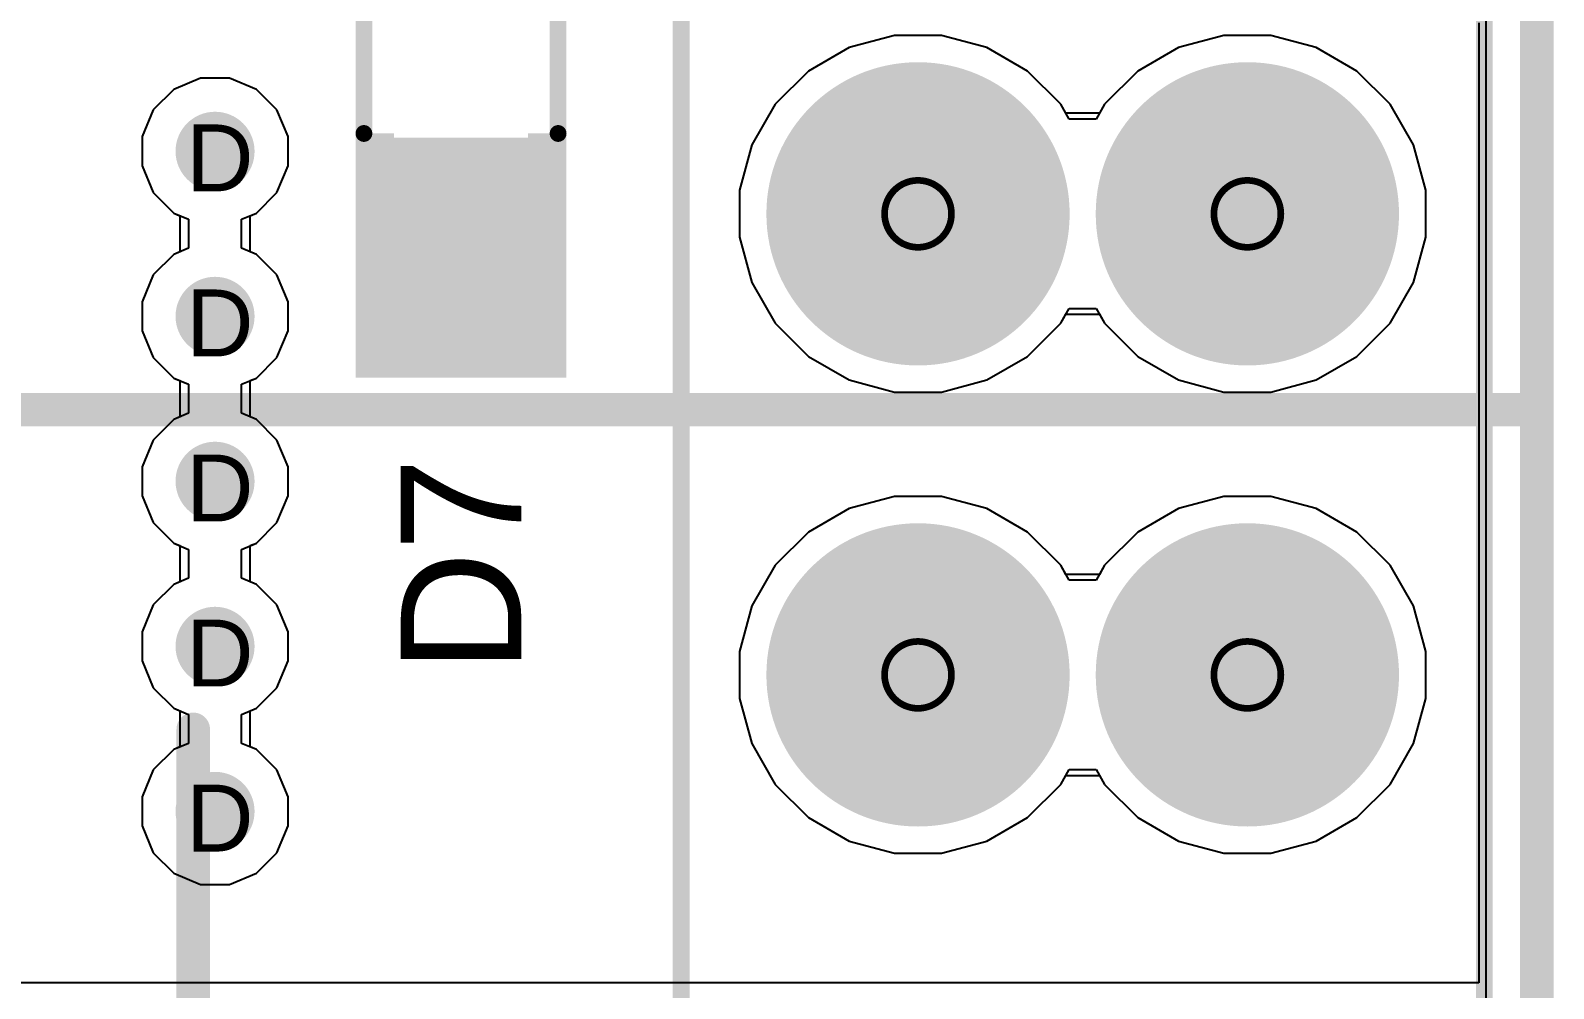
# Model space of a CAD drawing. Header units: inches. Extents: x -11 to 5428, y 0 to 5423.
# Drawn here: x 332.57 to 344.13, y 50.6 to 57.88 of the extents above; entities that cross this region are included whole.
import ezdxf

# ---------------------------------------------------------------- set-up
doc = ezdxf.new("R2010")
doc.units = ezdxf.units.IN
for name, color, linetype in [('Board Outline', 216, 'Continuous'), ('Bottom Layer', 5, 'Continuous'), ('Bottom Solder', 6, 'Continuous'), ('Dimension', 6, 'Continuous'), ('Drill Drawing', 1, 'Continuous'), ('GND', 16, 'Continuous'), ('Multi-Layer', 9, 'Continuous'), ('Pad Holes', 156, 'Continuous'), ('PWR', 76, 'Continuous'), ('Top Layer', 1, 'Continuous'), ('Top Overlay', 2, 'Continuous'), ('Top Paste', 8, 'Continuous'), ('Top Solder', 216, 'Continuous'), ('Via Holes', 16, 'Continuous')]:
    doc.layers.add(name, color=color, linetype=linetype)
doc.styles.add('Arial', font='', dxfattribs={"height": 0.2})
doc.styles.get('Arial').set_extended_font_data('Arial')

# ---------------------------------------------------------------- blocks, each defined once
blk = doc.blocks.new('178_6165_0002_591')
at = {"layer": 'Bottom Layer'}
h = blk.add_hatch(color=5, dxfattribs=at)
edge = h.paths.add_edge_path()
edge.add_arc((2.9, 1.25), 1.1, 0, 360)
h = blk.add_hatch(color=5, dxfattribs=at)
edge = h.paths.add_edge_path()
edge.add_arc((6.4, 1.25), 1.1, 0, 360)
h = blk.add_hatch(color=5, dxfattribs=at)
edge = h.paths.add_edge_path()
edge.add_arc((2.9, -1.25), 1.1, 0, 360)
h = blk.add_hatch(color=5, dxfattribs=at)
edge = h.paths.add_edge_path()
edge.add_arc((6.4, -1.25), 1.1, 0, 360)
at = {"layer": 'Bottom Solder'}
h = blk.add_hatch(color=6, dxfattribs=at)
edge = h.paths.add_edge_path()
edge.add_arc((2.9, 1.25), 1.151, 0, 360)
h = blk.add_hatch(color=6, dxfattribs=at)
edge = h.paths.add_edge_path()
edge.add_arc((6.4, 1.25), 1.151, 0, 360)
h = blk.add_hatch(color=6, dxfattribs=at)
edge = h.paths.add_edge_path()
edge.add_arc((2.9, -1.25), 1.151, 0, 360)
h = blk.add_hatch(color=6, dxfattribs=at)
edge = h.paths.add_edge_path()
edge.add_arc((6.4, -1.25), 1.151, 0, 360)
at = {"layer": 'GND'}
h = blk.add_hatch(color=16, dxfattribs=at)
edge = h.paths.add_edge_path()
edge.add_arc((2.9, 1.25), 1.1, 0, 360)
h = blk.add_hatch(color=16, dxfattribs=at)
edge = h.paths.add_edge_path()
edge.add_arc((6.4, 1.25), 1.1, 0, 360)
h = blk.add_hatch(color=16, dxfattribs=at)
edge = h.paths.add_edge_path()
edge.add_arc((2.9, -1.25), 1.1, 0, 360)
h = blk.add_hatch(color=16, dxfattribs=at)
edge = h.paths.add_edge_path()
edge.add_arc((6.4, -1.25), 1.1, 0, 360)
at = {"layer": 'Multi-Layer'}
h = blk.add_hatch(color=9, dxfattribs=at)
edge = h.paths.add_edge_path()
edge.add_arc((2.9, 1.25), 1.1, 0, 360)
h = blk.add_hatch(color=9, dxfattribs=at)
edge = h.paths.add_edge_path()
edge.add_arc((6.4, 1.25), 1.1, 0, 360)
h = blk.add_hatch(color=9, dxfattribs=at)
edge = h.paths.add_edge_path()
edge.add_arc((2.9, -1.25), 1.1, 0, 360)
h = blk.add_hatch(color=9, dxfattribs=at)
edge = h.paths.add_edge_path()
edge.add_arc((6.4, -1.25), 1.1, 0, 360)
at = {"layer": 'Pad Holes'}
h = blk.add_hatch(color=7, dxfattribs=at)
edge = h.paths.add_edge_path()
edge.add_arc((2.9, 1.25), 0.75, 0, 360)
h = blk.add_hatch(color=7, dxfattribs=at)
edge = h.paths.add_edge_path()
edge.add_arc((6.4, 1.25), 0.75, 0, 360)
h = blk.add_hatch(color=7, dxfattribs=at)
edge = h.paths.add_edge_path()
edge.add_arc((2.9, -1.25), 0.75, 0, 360)
h = blk.add_hatch(color=7, dxfattribs=at)
edge = h.paths.add_edge_path()
edge.add_arc((6.4, -1.25), 0.75, 0, 360)
at = {"layer": 'PWR'}
h = blk.add_hatch(color=76, dxfattribs=at)
edge = h.paths.add_edge_path()
edge.add_arc((2.9, 1.25), 1.1, 0, 360)
h = blk.add_hatch(color=76, dxfattribs=at)
edge = h.paths.add_edge_path()
edge.add_arc((6.4, 1.25), 1.1, 0, 360)
h = blk.add_hatch(color=76, dxfattribs=at)
edge = h.paths.add_edge_path()
edge.add_arc((2.9, -1.25), 1.1, 0, 360)
h = blk.add_hatch(color=76, dxfattribs=at)
edge = h.paths.add_edge_path()
edge.add_arc((6.4, -1.25), 1.1, 0, 360)
at = {"layer": 'Top Layer'}
h = blk.add_hatch(color=1, dxfattribs=at)
edge = h.paths.add_edge_path()
edge.add_arc((2.9, 1.25), 1.1, 0, 360)
h = blk.add_hatch(color=1, dxfattribs=at)
edge = h.paths.add_edge_path()
edge.add_arc((6.4, 1.25), 1.1, 0, 360)
h = blk.add_hatch(color=1, dxfattribs=at)
edge = h.paths.add_edge_path()
edge.add_arc((2.9, -1.25), 1.1, 0, 360)
h = blk.add_hatch(color=1, dxfattribs=at)
edge = h.paths.add_edge_path()
edge.add_arc((6.4, -1.25), 1.1, 0, 360)
at = {"layer": 'Top Solder'}
h = blk.add_hatch(color=216, dxfattribs=at)
edge = h.paths.add_edge_path()
edge.add_arc((2.9, 1.25), 1.151, 0, 360)
h = blk.add_hatch(color=216, dxfattribs=at)
edge = h.paths.add_edge_path()
edge.add_arc((6.4, 1.25), 1.151, 0, 360)
h = blk.add_hatch(color=216, dxfattribs=at)
edge = h.paths.add_edge_path()
edge.add_arc((2.9, -1.25), 1.151, 0, 360)
h = blk.add_hatch(color=216, dxfattribs=at)
edge = h.paths.add_edge_path()
edge.add_arc((6.4, -1.25), 1.151, 0, 360)
at = {"layer": 'Top Overlay'}
for points in [[(10.033, 3.048, 0.127, 0.127, 0), (-10.033, 3.048, 0.127, 0.127, 0)], [(10.033, -3.048, 0.127, 0.127, 0), (-10.033, -3.048, 0.127, 0.127, 0)]]:
    blk.add_lwpolyline(points, format="xyseb", dxfattribs=at)
blk = doc.blocks.new('SOD_123_602')
at = {"layer": 'Top Layer'}
for points in [[(-1.1, 0.45), (-1.1, -0.45), (-2.05, -0.45), (-2.05, 0.45)], [(2.05, 0.45), (2.05, -0.45), (1.1, -0.45), (1.1, 0.45)]]:
    blk.add_hatch(color=1, dxfattribs=at).paths.add_polyline_path(points)
at = {"layer": 'Top Overlay'}
for points in [[(0.965, 0.508), (2.819, 0.508), (2.819, 0.8), (0.965, 0.8)], [(2.12, -0.787), (2.819, -0.787), (2.819, 0.788), (2.12, 0.788)], [(0.965, -0.8), (2.819, -0.8), (2.819, -0.508), (0.965, -0.508)]]:
    blk.add_hatch(color=2, dxfattribs=at).paths.add_polyline_path(points)
at = {"layer": 'Top Paste'}
for points in [[(-1.1, 0.45), (-1.1, -0.45), (-2.05, -0.45), (-2.05, 0.45)], [(2.05, 0.45), (2.05, -0.45), (1.1, -0.45), (1.1, 0.45)]]:
    blk.add_hatch(color=8, dxfattribs=at).paths.add_polyline_path(points)
at = {"layer": 'Top Solder'}
for points in [[(-0.998, 0.552), (-0.998, -0.552), (-2.152, -0.552), (-2.152, 0.552)], [(2.152, 0.552), (2.152, -0.552), (0.998, -0.552), (0.998, 0.552)]]:
    blk.add_hatch(color=216, dxfattribs=at).paths.add_polyline_path(points)
at = {"layer": 'Top Overlay'}
for points in [[(0.965, 0.737, 0.127, 0.127, 0), (-1.372, 0.737, 0.127, 0.127, 0)], [(-1.372, 0.584, 0.127, 0.127, 0), (-1.372, 0.737, 0.127, 0.127, 0)], [(-1.372, -0.737, 0.127, 0.127, 0), (-1.372, -0.584, 0.127, 0.127, 0)], [(0.965, -0.737, 0.127, 0.127, 0), (-1.372, -0.737, 0.127, 0.127, 0)]]:
    blk.add_lwpolyline(points, format="xyseb", dxfattribs=at)
for points in [[(-1.403, 0.737, 0.0635, 0.0635, 1), (-1.34, 0.737, 0.0635, 0.0635, 1)], [(-1.403, 0.737, 0.0635, 0.0635, 1), (-1.34, 0.737, 0.0635, 0.0635, 1)], [(0.933, 0.737, 0.0635, 0.0635, 1), (0.997, 0.737, 0.0635, 0.0635, 1)], [(-1.403, 0.584, 0.0635, 0.0635, 1), (-1.34, 0.584, 0.0635, 0.0635, 1)], [(-1.403, -0.584, 0.0635, 0.0635, 1), (-1.34, -0.584, 0.0635, 0.0635, 1)], [(-1.403, -0.737, 0.0635, 0.0635, 1), (-1.34, -0.737, 0.0635, 0.0635, 1)], [(-1.403, -0.737, 0.0635, 0.0635, 1), (-1.34, -0.737, 0.0635, 0.0635, 1)], [(0.933, -0.737, 0.0635, 0.0635, 1), (0.997, -0.737, 0.0635, 0.0635, 1)]]:
    blk.add_lwpolyline(points, format="xyseb", close=True, dxfattribs=at)

msp = doc.modelspace()

# ---------------------------------------------------------------- hatches: boundary and pattern name
at = {"layer": 'Bottom Layer'}
h = msp.add_hatch(color=5, dxfattribs=at)
edge = h.paths.add_edge_path()
edge.add_arc((333.967, 56.961), 0.3, 0, 360)
h = msp.add_hatch(color=5, dxfattribs=at)
edge = h.paths.add_edge_path()
edge.add_arc((333.967, 55.708), 0.3, 0, 360)
h = msp.add_hatch(color=5, dxfattribs=at)
edge = h.paths.add_edge_path()
edge.add_arc((333.967, 54.456), 0.3, 0, 360)
h = msp.add_hatch(color=5, dxfattribs=at)
edge = h.paths.add_edge_path()
edge.add_arc((333.967, 53.203), 0.3, 0, 360)
h = msp.add_hatch(color=5, dxfattribs=at)
edge = h.paths.add_edge_path()
edge.add_arc((333.967, 51.95), 0.3, 0, 360)
at = {"layer": 'GND'}
h = msp.add_hatch(color=16, dxfattribs=at)
edge = h.paths.add_edge_path()
edge.add_arc((333.967, 56.961), 0.3, 0, 360)
h = msp.add_hatch(color=16, dxfattribs=at)
edge = h.paths.add_edge_path()
edge.add_arc((333.967, 55.708), 0.3, 0, 360)
h = msp.add_hatch(color=16, dxfattribs=at)
edge = h.paths.add_edge_path()
edge.add_arc((333.967, 54.456), 0.3, 0, 360)
h = msp.add_hatch(color=16, dxfattribs=at)
edge = h.paths.add_edge_path()
edge.add_arc((333.967, 53.203), 0.3, 0, 360)
h = msp.add_hatch(color=16, dxfattribs=at)
edge = h.paths.add_edge_path()
edge.add_arc((333.967, 51.95), 0.3, 0, 360)
at = {"layer": 'PWR'}
h = msp.add_hatch(color=76, dxfattribs=at)
edge = h.paths.add_edge_path()
edge.add_arc((333.967, 56.961), 0.3, 0, 360)
h = msp.add_hatch(color=76, dxfattribs=at)
edge = h.paths.add_edge_path()
edge.add_arc((333.967, 55.708), 0.3, 0, 360)
h = msp.add_hatch(color=76, dxfattribs=at)
edge = h.paths.add_edge_path()
edge.add_arc((333.967, 54.456), 0.3, 0, 360)
h = msp.add_hatch(color=76, dxfattribs=at)
edge = h.paths.add_edge_path()
edge.add_arc((333.967, 53.203), 0.3, 0, 360)
h = msp.add_hatch(color=76, dxfattribs=at)
edge = h.paths.add_edge_path()
edge.add_arc((333.967, 51.95), 0.3, 0, 360)
at = {"layer": 'Top Layer'}
h = msp.add_hatch(color=1, dxfattribs=at)
edge = h.paths.add_edge_path()
edge.add_arc((333.967, 56.961), 0.3, 0, 360)
h = msp.add_hatch(color=1, dxfattribs=at)
edge = h.paths.add_edge_path()
edge.add_arc((333.967, 55.708), 0.3, 0, 360)
h = msp.add_hatch(color=1, dxfattribs=at)
edge = h.paths.add_edge_path()
edge.add_arc((333.967, 54.456), 0.3, 0, 360)
h = msp.add_hatch(color=1, dxfattribs=at)
edge = h.paths.add_edge_path()
edge.add_arc((333.967, 53.203), 0.3, 0, 360)
h = msp.add_hatch(color=1, dxfattribs=at)
edge = h.paths.add_edge_path()
edge.add_arc((333.967, 51.95), 0.3, 0, 360)
at = {"layer": 'Via Holes'}
h = msp.add_hatch(color=7, dxfattribs=at)
edge = h.paths.add_edge_path()
edge.add_arc((333.967, 56.961), 0.15, 0, 360)
h = msp.add_hatch(color=7, dxfattribs=at)
edge = h.paths.add_edge_path()
edge.add_arc((333.967, 55.708), 0.15, 0, 360)
h = msp.add_hatch(color=7, dxfattribs=at)
edge = h.paths.add_edge_path()
edge.add_arc((333.967, 54.456), 0.15, 0, 360)
h = msp.add_hatch(color=7, dxfattribs=at)
edge = h.paths.add_edge_path()
edge.add_arc((333.967, 53.203), 0.15, 0, 360)
h = msp.add_hatch(color=7, dxfattribs=at)
edge = h.paths.add_edge_path()
edge.add_arc((333.967, 51.95), 0.15, 0, 360)

# ---------------------------------------------------------------- linework, layer by layer
at = {"layer": 'Board Outline'}
msp.add_lwpolyline([(344, 0, 0.254, 0.254, 0), (344, 110, 0.254, 0.254, 0)], format="xyseb", dxfattribs=at)
at = {"layer": 'Bottom Layer'}
for p, q in [((343.612, 100.285), (343.612, 9.715)), ((339.125, 57.84), (338.78, 57.748)), ((339.481, 57.84), (339.125, 57.84)), ((339.825, 57.748), (339.481, 57.84)), ((341.625, 57.84), (341.28, 57.748)), ((341.981, 57.84), (341.625, 57.84)), ((342.326, 57.748), (341.981, 57.84)), ((338.78, 57.748), (338.471, 57.57)), ((340.134, 57.57), (339.825, 57.748)), ((341.28, 57.748), (340.972, 57.57)), ((342.634, 57.57), (342.326, 57.748)), ((333.857, 57.515), (333.653, 57.431)), ((334.077, 57.515), (333.857, 57.515)), ((334.281, 57.431), (334.077, 57.515)), ((338.471, 57.57), (338.219, 57.318)), ((340.386, 57.318), (340.134, 57.57)), ((340.972, 57.57), (340.719, 57.318)), ((342.886, 57.318), (342.634, 57.57)), ((333.653, 57.431), (333.498, 57.275)), ((334.437, 57.275), (334.281, 57.431)), ((333.498, 57.275), (333.413, 57.072)), ((334.521, 57.072), (334.437, 57.275)), ((338.219, 57.318), (338.041, 57.009)), ((340.451, 57.205), (340.386, 57.318)), ((340.719, 57.318), (340.654, 57.205)), ((343.065, 57.009), (342.886, 57.318)), ((340.654, 57.205), (340.451, 57.205)), ((333.413, 57.072), (333.413, 56.851)), ((334.521, 56.851), (334.521, 57.072)), ((338.041, 57.009), (337.949, 56.665)), ((343.157, 56.665), (343.065, 57.009)), ((333.413, 56.851), (333.498, 56.647)), ((334.437, 56.647), (334.521, 56.851)), ((337.949, 56.665), (337.949, 56.308)), ((343.157, 56.308), (343.157, 56.665)), ((333.498, 56.647), (333.653, 56.492)), ((334.281, 56.492), (334.437, 56.647)), ((333.653, 56.492), (333.766, 56.445)), ((333.766, 56.445), (333.766, 56.225)), ((334.168, 56.445), (334.281, 56.492)), ((334.168, 56.225), (334.168, 56.445)), ((337.949, 56.308), (338.041, 55.964)), ((343.065, 55.964), (343.157, 56.308)), ((333.766, 56.225), (333.653, 56.178)), ((334.281, 56.178), (334.168, 56.225)), ((333.653, 56.178), (333.498, 56.022)), ((334.437, 56.022), (334.281, 56.178)), ((333.498, 56.022), (333.413, 55.819)), ((334.521, 55.819), (334.437, 56.022)), ((338.041, 55.964), (338.219, 55.655)), ((342.886, 55.655), (343.065, 55.964)), ((333.413, 55.819), (333.413, 55.598)), ((334.521, 55.598), (334.521, 55.819)), ((340.386, 55.655), (340.451, 55.768)), ((340.451, 55.768), (340.654, 55.768)), ((340.654, 55.768), (340.719, 55.655)), ((338.219, 55.655), (338.471, 55.403)), ((340.134, 55.403), (340.386, 55.655)), ((340.719, 55.655), (340.972, 55.403)), ((342.634, 55.403), (342.886, 55.655)), ((333.413, 55.598), (333.498, 55.395)), ((334.437, 55.395), (334.521, 55.598)), ((333.498, 55.395), (333.653, 55.239)), ((334.281, 55.239), (334.437, 55.395)), ((338.471, 55.403), (338.78, 55.225)), ((339.825, 55.225), (340.134, 55.403)), ((340.972, 55.403), (341.28, 55.225)), ((342.326, 55.225), (342.634, 55.403)), ((333.653, 55.239), (333.766, 55.192)), ((333.766, 55.192), (333.766, 54.972)), ((334.168, 55.192), (334.281, 55.239)), ((334.168, 54.972), (334.168, 55.192)), ((338.78, 55.225), (339.125, 55.132)), ((339.481, 55.132), (339.825, 55.225)), ((341.28, 55.225), (341.625, 55.132)), ((341.981, 55.132), (342.326, 55.225)), ((339.125, 55.132), (339.481, 55.132)), ((341.625, 55.132), (341.981, 55.132)), ((333.653, 54.925), (333.498, 54.769)), ((333.766, 54.972), (333.653, 54.925)), ((334.281, 54.925), (334.168, 54.972)), ((334.437, 54.769), (334.281, 54.925)), ((333.498, 54.769), (333.413, 54.566)), ((334.521, 54.566), (334.437, 54.769)), ((333.413, 54.566), (333.413, 54.345)), ((334.521, 54.345), (334.521, 54.566)), ((333.413, 54.345), (333.498, 54.142)), ((334.437, 54.142), (334.521, 54.345)), ((339.125, 54.34), (338.78, 54.248)), ((339.481, 54.34), (339.125, 54.34)), ((339.825, 54.248), (339.481, 54.34)), ((341.625, 54.34), (341.28, 54.248)), ((341.981, 54.34), (341.625, 54.34)), ((342.326, 54.248), (341.981, 54.34)), ((338.78, 54.248), (338.471, 54.07)), ((340.134, 54.07), (339.825, 54.248)), ((341.28, 54.248), (340.972, 54.07)), ((342.634, 54.07), (342.326, 54.248)), ((333.498, 54.142), (333.653, 53.986)), ((334.281, 53.986), (334.437, 54.142)), ((338.471, 54.07), (338.219, 53.818)), ((340.386, 53.818), (340.134, 54.07)), ((340.972, 54.07), (340.719, 53.818)), ((342.886, 53.818), (342.634, 54.07)), ((333.653, 53.986), (333.766, 53.939)), ((333.766, 53.939), (333.766, 53.719)), ((334.168, 53.939), (334.281, 53.986)), ((334.168, 53.719), (334.168, 53.939)), ((338.219, 53.818), (338.041, 53.509)), ((340.451, 53.705), (340.386, 53.818)), ((340.719, 53.818), (340.654, 53.705)), ((343.065, 53.509), (342.886, 53.818)), ((333.653, 53.673), (333.498, 53.517)), ((333.766, 53.719), (333.653, 53.673)), ((334.281, 53.673), (334.168, 53.719)), ((334.437, 53.517), (334.281, 53.673)), ((340.654, 53.705), (340.451, 53.705)), ((333.498, 53.517), (333.413, 53.313)), ((334.521, 53.313), (334.437, 53.517)), ((338.041, 53.509), (337.949, 53.164)), ((343.157, 53.164), (343.065, 53.509)), ((333.413, 53.313), (333.413, 53.093)), ((334.521, 53.093), (334.521, 53.313)), ((333.413, 53.093), (333.498, 52.889)), ((334.437, 52.889), (334.521, 53.093)), ((337.949, 53.164), (337.949, 52.808)), ((343.157, 52.808), (343.157, 53.164)), ((333.498, 52.889), (333.653, 52.733)), ((334.281, 52.733), (334.437, 52.889)), ((333.653, 52.733), (333.766, 52.686)), ((334.168, 52.686), (334.281, 52.733)), ((337.949, 52.808), (338.041, 52.464)), ((343.065, 52.464), (343.157, 52.808)), ((333.766, 52.686), (333.766, 52.466)), ((334.168, 52.466), (334.168, 52.686)), ((333.653, 52.42), (333.498, 52.264)), ((333.766, 52.466), (333.653, 52.42)), ((334.281, 52.42), (334.168, 52.466)), ((334.437, 52.264), (334.281, 52.42)), ((338.041, 52.464), (338.219, 52.155)), ((342.886, 52.155), (343.065, 52.464)), ((333.498, 52.264), (333.413, 52.06)), ((334.521, 52.06), (334.437, 52.264)), ((340.386, 52.155), (340.451, 52.267)), ((340.451, 52.267), (340.654, 52.267)), ((340.654, 52.267), (340.719, 52.155)), ((338.219, 52.155), (338.471, 51.903)), ((340.134, 51.903), (340.386, 52.155)), ((340.719, 52.155), (340.972, 51.903)), ((342.634, 51.903), (342.886, 52.155)), ((333.413, 52.06), (333.413, 51.84)), ((334.521, 51.84), (334.521, 52.06)), ((333.413, 51.84), (333.498, 51.636)), ((334.437, 51.636), (334.521, 51.84)), ((338.471, 51.903), (338.78, 51.724)), ((339.825, 51.724), (340.134, 51.903)), ((340.972, 51.903), (341.28, 51.724)), ((342.326, 51.724), (342.634, 51.903)), ((338.78, 51.724), (339.125, 51.632)), ((339.481, 51.632), (339.825, 51.724)), ((341.28, 51.724), (341.625, 51.632)), ((341.981, 51.632), (342.326, 51.724)), ((333.498, 51.636), (333.653, 51.48)), ((334.281, 51.48), (334.437, 51.636)), ((339.125, 51.632), (339.481, 51.632)), ((341.625, 51.632), (341.981, 51.632)), ((333.653, 51.48), (333.857, 51.396)), ((334.077, 51.396), (334.281, 51.48)), ((333.857, 51.396), (334.077, 51.396))]:
    msp.add_line(p, q, dxfattribs=at)
at = {"layer": 'Dimension'}
msp.add_lwpolyline([(0, 55, 0.254, 0.254, 0), (344, 55, 0.254, 0.254, 0)], format="xyseb", dxfattribs=at)
msp.add_lwpolyline([(343.937, 55, 0.127, 0.127, 1), (344.064, 55, 0.127, 0.127, 1)], format="xyseb", close=True, dxfattribs=at)
at = {"layer": 'Drill Drawing'}
for points in [[(339.557, 56.486, 0.0508, 0.0508, 1), (339.049, 56.486, 0.0508, 0.0508, 1)], [(342.057, 56.486, 0.0508, 0.0508, 1), (341.549, 56.486, 0.0508, 0.0508, 1)], [(339.036, 56.486, 0.0254, 0.0254, 1), (339.061, 56.486, 0.0254, 0.0254, 1)], [(339.544, 56.486, 0.0254, 0.0254, 1), (339.569, 56.486, 0.0254, 0.0254, 1)], [(341.536, 56.486, 0.0254, 0.0254, 1), (341.562, 56.486, 0.0254, 0.0254, 1)], [(342.044, 56.486, 0.0254, 0.0254, 1), (342.07, 56.486, 0.0254, 0.0254, 1)], [(339.557, 52.986, 0.0508, 0.0508, 1), (339.049, 52.986, 0.0508, 0.0508, 1)], [(342.057, 52.986, 0.0508, 0.0508, 1), (341.549, 52.986, 0.0508, 0.0508, 1)], [(339.036, 52.986, 0.0254, 0.0254, 1), (339.061, 52.986, 0.0254, 0.0254, 1)], [(339.544, 52.986, 0.0254, 0.0254, 1), (339.569, 52.986, 0.0254, 0.0254, 1)], [(341.536, 52.986, 0.0254, 0.0254, 1), (341.562, 52.986, 0.0254, 0.0254, 1)], [(342.044, 52.986, 0.0254, 0.0254, 1), (342.07, 52.986, 0.0254, 0.0254, 1)]]:
    msp.add_lwpolyline(points, format="xyseb", close=True, dxfattribs=at)
at = {"layer": 'GND'}
for p, q in [((343.612, 97.629), (343.612, 10.585)), ((339.125, 57.84), (338.78, 57.748)), ((339.481, 57.84), (339.125, 57.84)), ((339.825, 57.748), (339.481, 57.84)), ((341.625, 57.84), (341.28, 57.748)), ((341.981, 57.84), (341.625, 57.84)), ((342.326, 57.748), (341.981, 57.84)), ((338.78, 57.748), (338.471, 57.57)), ((340.134, 57.57), (339.825, 57.748)), ((341.28, 57.748), (340.972, 57.57)), ((342.634, 57.57), (342.326, 57.748)), ((333.857, 57.515), (333.653, 57.431)), ((334.077, 57.515), (333.857, 57.515)), ((334.281, 57.431), (334.077, 57.515)), ((338.471, 57.57), (338.219, 57.318)), ((340.386, 57.318), (340.134, 57.57)), ((340.972, 57.57), (340.719, 57.318)), ((342.886, 57.318), (342.634, 57.57)), ((333.653, 57.431), (333.498, 57.275)), ((334.437, 57.275), (334.281, 57.431)), ((333.498, 57.275), (333.413, 57.072)), ((334.521, 57.072), (334.437, 57.275)), ((338.219, 57.318), (338.041, 57.009)), ((340.426, 57.249), (340.386, 57.318)), ((340.68, 57.249), (340.426, 57.249)), ((340.719, 57.318), (340.68, 57.249)), ((343.065, 57.009), (342.886, 57.318)), ((333.413, 57.072), (333.413, 56.851)), ((334.521, 56.851), (334.521, 57.072)), ((338.041, 57.009), (337.949, 56.665)), ((343.157, 56.665), (343.065, 57.009)), ((333.413, 56.851), (333.498, 56.647)), ((334.437, 56.647), (334.521, 56.851)), ((337.949, 56.665), (337.949, 56.308)), ((343.157, 56.308), (343.157, 56.665)), ((333.498, 56.647), (333.653, 56.492)), ((334.281, 56.492), (334.437, 56.647)), ((333.653, 56.492), (333.7, 56.472)), ((333.7, 56.472), (333.7, 56.197)), ((334.234, 56.472), (334.281, 56.492)), ((334.234, 56.197), (334.234, 56.472)), ((337.949, 56.308), (338.041, 55.964)), ((343.065, 55.964), (343.157, 56.308)), ((333.7, 56.197), (333.653, 56.178)), ((334.281, 56.178), (334.234, 56.197)), ((333.653, 56.178), (333.498, 56.022)), ((334.437, 56.022), (334.281, 56.178)), ((333.498, 56.022), (333.413, 55.819)), ((334.521, 55.819), (334.437, 56.022)), ((338.041, 55.964), (338.219, 55.655)), ((342.886, 55.655), (343.065, 55.964)), ((333.413, 55.819), (333.413, 55.598)), ((334.521, 55.598), (334.521, 55.819)), ((338.219, 55.655), (338.471, 55.403)), ((340.134, 55.403), (340.386, 55.655)), ((340.386, 55.655), (340.426, 55.724)), ((340.426, 55.724), (340.68, 55.724)), ((340.68, 55.724), (340.719, 55.655)), ((340.719, 55.655), (340.972, 55.403)), ((342.634, 55.403), (342.886, 55.655)), ((333.413, 55.598), (333.498, 55.395)), ((334.437, 55.395), (334.521, 55.598)), ((333.498, 55.395), (333.653, 55.239)), ((334.281, 55.239), (334.437, 55.395)), ((338.471, 55.403), (338.78, 55.225)), ((339.825, 55.225), (340.134, 55.403)), ((340.972, 55.403), (341.28, 55.225)), ((342.326, 55.225), (342.634, 55.403)), ((333.653, 55.239), (333.7, 55.22)), ((333.7, 55.22), (333.7, 54.945)), ((334.234, 55.22), (334.281, 55.239)), ((334.234, 54.945), (334.234, 55.22)), ((338.78, 55.225), (339.125, 55.132)), ((339.481, 55.132), (339.825, 55.225)), ((341.28, 55.225), (341.625, 55.132)), ((341.981, 55.132), (342.326, 55.225)), ((339.125, 55.132), (339.481, 55.132)), ((341.625, 55.132), (341.981, 55.132)), ((333.653, 54.925), (333.498, 54.769)), ((333.7, 54.945), (333.653, 54.925)), ((334.281, 54.925), (334.234, 54.945)), ((334.437, 54.769), (334.281, 54.925)), ((333.498, 54.769), (333.413, 54.566)), ((334.521, 54.566), (334.437, 54.769)), ((333.413, 54.566), (333.413, 54.345)), ((334.521, 54.345), (334.521, 54.566)), ((333.413, 54.345), (333.498, 54.142)), ((334.437, 54.142), (334.521, 54.345)), ((339.125, 54.34), (338.78, 54.248)), ((339.481, 54.34), (339.125, 54.34)), ((339.825, 54.248), (339.481, 54.34)), ((341.625, 54.34), (341.28, 54.248)), ((341.981, 54.34), (341.625, 54.34)), ((342.326, 54.248), (341.981, 54.34)), ((338.78, 54.248), (338.471, 54.07)), ((340.134, 54.07), (339.825, 54.248)), ((341.28, 54.248), (340.972, 54.07)), ((342.634, 54.07), (342.326, 54.248)), ((333.498, 54.142), (333.653, 53.986)), ((334.281, 53.986), (334.437, 54.142)), ((338.471, 54.07), (338.219, 53.818)), ((340.386, 53.818), (340.134, 54.07)), ((340.972, 54.07), (340.719, 53.818)), ((342.886, 53.818), (342.634, 54.07)), ((333.653, 53.986), (333.7, 53.967)), ((333.7, 53.967), (333.7, 53.692)), ((334.234, 53.967), (334.281, 53.986)), ((334.234, 53.692), (334.234, 53.967)), ((338.219, 53.818), (338.041, 53.509)), ((340.426, 53.749), (340.386, 53.818)), ((340.719, 53.818), (340.68, 53.749)), ((343.065, 53.509), (342.886, 53.818)), ((333.653, 53.673), (333.498, 53.517)), ((333.7, 53.692), (333.653, 53.673)), ((334.281, 53.673), (334.234, 53.692)), ((334.437, 53.517), (334.281, 53.673)), ((340.68, 53.749), (340.426, 53.749)), ((333.498, 53.517), (333.413, 53.313)), ((334.521, 53.313), (334.437, 53.517)), ((338.041, 53.509), (337.949, 53.164)), ((343.157, 53.164), (343.065, 53.509)), ((333.413, 53.313), (333.413, 53.093)), ((334.521, 53.093), (334.521, 53.313)), ((333.413, 53.093), (333.498, 52.889)), ((334.437, 52.889), (334.521, 53.093)), ((337.949, 53.164), (337.949, 52.808)), ((343.157, 52.808), (343.157, 53.164)), ((333.498, 52.889), (333.653, 52.733)), ((334.281, 52.733), (334.437, 52.889)), ((333.653, 52.733), (333.7, 52.714)), ((334.234, 52.714), (334.281, 52.733)), ((337.949, 52.808), (338.041, 52.464)), ((343.065, 52.464), (343.157, 52.808)), ((333.7, 52.714), (333.7, 52.439)), ((334.234, 52.439), (334.234, 52.714)), ((333.653, 52.42), (333.498, 52.264)), ((333.7, 52.439), (333.653, 52.42)), ((334.281, 52.42), (334.234, 52.439)), ((334.437, 52.264), (334.281, 52.42)), ((338.041, 52.464), (338.219, 52.155)), ((342.886, 52.155), (343.065, 52.464)), ((333.498, 52.264), (333.413, 52.06)), ((334.521, 52.06), (334.437, 52.264)), ((338.219, 52.155), (338.471, 51.903)), ((340.134, 51.903), (340.386, 52.155)), ((340.386, 52.155), (340.426, 52.223)), ((340.426, 52.223), (340.68, 52.223)), ((340.68, 52.223), (340.719, 52.155)), ((340.719, 52.155), (340.972, 51.903)), ((342.634, 51.903), (342.886, 52.155)), ((333.413, 52.06), (333.413, 51.84)), ((334.521, 51.84), (334.521, 52.06)), ((333.413, 51.84), (333.498, 51.636)), ((334.437, 51.636), (334.521, 51.84)), ((338.471, 51.903), (338.78, 51.724)), ((339.825, 51.724), (340.134, 51.903)), ((340.972, 51.903), (341.28, 51.724)), ((342.326, 51.724), (342.634, 51.903)), ((338.78, 51.724), (339.125, 51.632)), ((339.481, 51.632), (339.825, 51.724)), ((341.28, 51.724), (341.625, 51.632)), ((341.981, 51.632), (342.326, 51.724)), ((333.498, 51.636), (333.653, 51.48)), ((334.281, 51.48), (334.437, 51.636)), ((339.125, 51.632), (339.481, 51.632)), ((341.625, 51.632), (341.981, 51.632)), ((333.653, 51.48), (333.857, 51.396)), ((334.077, 51.396), (334.281, 51.48)), ((333.857, 51.396), (334.077, 51.396))]:
    msp.add_line(p, q, dxfattribs=at)
at = {"layer": 'PWR'}
msp.add_line((343.612, 73.158), (343.612, 0.388), dxfattribs=at)
at = {"layer": 'Top Layer'}
for p, q in [((343.56, 57.937), (343.56, 50.648)), ((343.56, 50.648), (326.301, 50.648))]:
    msp.add_line(p, q, dxfattribs=at)
msp.add_lwpolyline([(333.801, 49.142, 0.254, 0.254, 0), (333.801, 52.573, 0.254, 0.254, 0)], format="xyseb", dxfattribs=at)
msp.add_lwpolyline([(333.738, 52.573, 0.127, 0.127, 1), (333.865, 52.573, 0.127, 0.127, 1)], format="xyseb", close=True, dxfattribs=at)

# ---------------------------------------------------------------- block references
at = {"rotation": 270}
for name, p in [('178_6165_0002_591', (340.553, 59.386)), ('SOD_123_602', (335.834, 58.061))]:
    msp.add_blockref(name, p, dxfattribs=at)

# ---------------------------------------------------------------- texts
at = {"layer": 'Drill Drawing', "style": 'Arial'}
for p in [(333.747, 56.657), (333.747, 55.404), (333.747, 54.151), (333.747, 52.898), (333.747, 51.645)]:
    msp.add_text('D', height=0.508, dxfattribs=at).set_placement(p)
at = {"layer": 'Top Overlay', "style": 'Arial'}
msp.add_text('D7', height=0.9144, rotation=90, dxfattribs=at).set_placement((336.291, 53.002))

doc.saveas('drawing.dxf')
